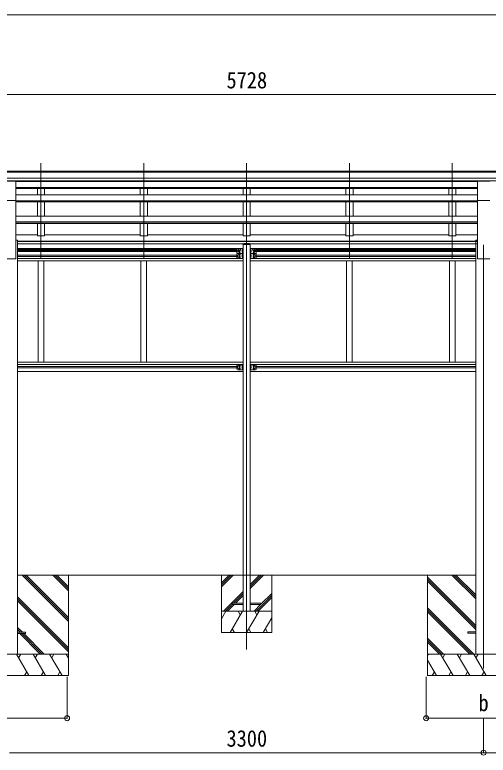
# Model space of a CAD drawing. Units: millimetres at full size, sheet at 1:35. Extents: x -9783 to 9892, y -6828 to 6752.
# Drawn here: x 3601 to 6897, y -1971 to 3185 of the extents above; entities that cross this region are included whole.
import ezdxf
from ezdxf.enums import TextEntityAlignment as Align

# ---------------------------------------------------------------- set-up
doc = ezdxf.new("R2010")
doc.units = ezdxf.units.MM
doc.header["$LTSCALE"] = 35
doc.header["$PDMODE"] = 32
doc.header["$PDSIZE"] = 35
for name, color, linetype, lineweight in [('0-0_0', 7, 'Continuous', 9), ('0-1_本体', 4, 'Continuous', 9), ('0-2_部品', 7, 'Continuous', 9), ('0-8_PARTS2', 2, 'Continuous', 9), ('0-A_寸法', 4, 'Continuous', 9), ('1-0_FRAME', 7, 'Continuous', 9), ('1-1_GLASS', 4, 'Continuous', 9), ('1-7', 7, 'Continuous', 9), ('1-8', 2, 'Continuous', 9)]:
    doc.layers.add(name, color=color, linetype=linetype, lineweight=lineweight)
doc.styles.add('ＭＳ ゴシック', font='')
doc.styles.get('ＭＳ ゴシック').set_extended_font_data('MS Gothic')

msp = doc.modelspace()

# ---------------------------------------------------------------- linework, layer by layer
at = {"layer": '0-0_0'}
for p, q in [((6810.34, -717.27), (3620.34, -717.27)), ((3975.14, -1039.73), (3652.68, -717.27)), ((3975.14, -1025.59), (3666.82, -717.27)), ((3975.14, -1011.45), (3680.96, -717.27)), ((3975.14, -827.6), (3864.81, -717.27)), ((3975.14, -813.46), (3878.95, -717.27)), ((3975.14, -799.32), (3893.1, -717.27)), ((3975.14, -717.27), (3975.14, -1417.27)), ((6475.14, -717.27), (6475.14, -1417.27)), ((6810.34, -883.3), (6644.31, -717.27)), ((6810.34, -869.16), (6658.45, -717.27)), ((6810.34, -855.02), (6672.6, -717.27)), ((6810.34, -1067.15), (6475.14, -731.95)), ((6810.34, -1081.29), (6475.14, -746.1)), ((6810.34, -1095.43), (6475.14, -760.24)), ((3975.14, -1223.58), (3620.34, -868.78)), ((3975.14, -1237.72), (3620.34, -882.93)), ((3975.14, -1251.87), (3620.34, -897.07)), ((6798.33, -1267.27), (6475.14, -944.08)), ((6784.19, -1267.27), (6475.14, -958.23)), ((6770.05, -1267.27), (6475.14, -972.37)), ((3652.2, -1112.77), (3620.34, -1080.92)), ((3638.06, -1112.77), (3620.34, -1095.06)), ((3623.92, -1112.77), (3620.34, -1109.2)), ((3778.42, -1267.27), (3632.92, -1121.77)), ((3792.56, -1267.27), (3647.06, -1121.77)), ((3806.7, -1267.27), (3661.2, -1121.77)), ((6586.2, -1267.27), (6475.14, -1156.22)), ((6572.06, -1267.27), (6475.14, -1170.36)), ((6557.92, -1267.27), (6475.14, -1184.5)), ((3175.14, -1267.27), (3975.14, -1267.27)), ((3699.46, -1417.27), (3612.85, -1267.27)), ((3627.85, -1293.26), (3642.86, -1267.27)), ((3814.93, -1417.27), (3728.32, -1267.27)), ((3743.33, -1293.26), (3758.33, -1267.27)), ((3930.4, -1417.27), (3843.79, -1267.27)), ((3858.79, -1293.25), (3873.79, -1267.27)), ((3975.14, -1294.78), (3959.26, -1267.27)), ((6475.14, -1267.27), (7275.14, -1267.27)), ((6480.97, -1267.27), (6475.14, -1277.37)), ((6653.05, -1417.27), (6566.44, -1267.27)), ((6596.44, -1267.27), (6581.44, -1293.25)), ((6768.52, -1417.27), (6681.91, -1267.27)), ((6696.91, -1293.25), (6711.91, -1267.27)), ((6883.99, -1417.27), (6797.38, -1267.27)), ((6812.38, -1293.25), (6827.39, -1267.27)), ((6537.58, -1417.27), (6475.14, -1309.14)), ((3684.46, -1391.29), (3669.46, -1417.27)), ((3799.93, -1391.29), (3784.93, -1417.27)), ((3915.4, -1391.29), (3900.4, -1417.27)), ((6522.58, -1391.29), (6507.58, -1417.27)), ((6638.05, -1391.29), (6623.05, -1417.27)), ((6753.52, -1391.29), (6738.52, -1417.27)), ((6868.99, -1391.29), (6853.99, -1417.27)), ((3975.14, -1417.27), (3175.14, -1417.27)), ((7275.14, -1417.27), (6475.14, -1417.27))]:
    msp.add_line(p, q, dxfattribs=at)
at = {"layer": '0-1_本体'}
for p, q in [((8072.84, 2095.71), (2367.84, 2095.71)), ((8072.84, 2090.35), (2367.84, 2090.35)), ((8072.84, 2046.83), (2357.84, 2046.83)), ((8072.84, 2029.16), (2357.84, 2029.16)), ((6822.84, 2026.79), (3607.84, 2026.79)), ((6822.84, 2023.83), (3607.84, 2023.83)), ((3758.34, 2026.79), (3758.34, 2023.83)), ((3808.34, 2026.79), (3808.34, 2023.83)), ((4474.34, 2026.79), (4474.34, 2023.83)), ((4524.34, 2026.79), (4524.34, 2023.83)), ((5190.34, 2026.79), (5190.34, 2023.83)), ((5240.34, 2026.79), (5240.34, 2023.83)), ((5906.34, 2026.79), (5906.34, 2023.83)), ((5956.34, 2026.79), (5956.34, 2023.83)), ((6622.34, 2026.79), (6622.34, 2023.83)), ((6672.34, 2026.79), (6672.34, 2023.83)), ((6822.84, 1981.87), (3607.84, 1981.87)), ((6822.84, 1980.18), (3607.84, 1980.18)), ((6822.84, 1976.39), (3607.84, 1976.39)), ((3758.34, 1976.39), (3758.34, 1930.97)), ((3808.34, 1976.39), (3808.34, 1930.97)), ((4474.34, 1976.39), (4474.34, 1930.97)), ((4524.34, 1976.39), (4524.34, 1930.97)), ((5190.34, 1976.39), (5190.34, 1930.97)), ((5240.34, 1976.39), (5240.34, 1930.97)), ((5906.34, 1976.39), (5906.34, 1930.97)), ((5956.34, 1976.39), (5956.34, 1930.97)), ((6622.34, 1976.39), (6622.34, 1930.97)), ((6672.34, 1976.39), (6672.34, 1930.97)), ((6822.84, 1930.97), (3607.84, 1930.97)), ((3607.84, 1486.18), (3607.84, 1893.13)), ((6822.84, 1890.39), (3607.84, 1890.39)), ((6822.84, 1888.7), (3607.84, 1888.7)), ((6822.84, 1881.83), (3607.84, 1881.83)), ((3758.34, 1881.83), (3758.34, 1782.73)), ((3808.34, 1881.83), (3808.34, 1782.73)), ((4474.34, 1881.83), (4474.34, 1782.73)), ((4524.34, 1881.83), (4524.34, 1782.73)), ((5190.34, 1881.83), (5190.34, 1782.73)), ((5240.34, 1881.83), (5240.34, 1782.73)), ((5906.34, 1881.83), (5906.34, 1782.73)), ((5956.34, 1881.83), (5956.34, 1782.73)), ((6622.34, 1881.83), (6622.34, 1782.73)), ((6672.34, 1881.83), (6672.34, 1782.73)), ((6822.84, 1486.18), (6822.84, 1893.13)), ((6822.84, 1782.73), (3607.84, 1782.73)), ((6822.84, 1743.59), (3607.84, 1743.59)), ((6822.84, 1741.92), (3607.84, 1741.92)), ((6822.84, 1732.28), (3607.84, 1732.28)), ((3808.34, 1732.28), (3808.34, 1646.78)), ((4524.34, 1732.28), (4524.34, 1646.78)), ((5240.34, 1732.28), (5240.34, 1646.78)), ((5956.34, 1732.28), (5956.34, 1646.78)), ((6672.34, 1732.28), (6672.34, 1646.78)), ((3758.34, 1651.99), (3607.84, 1651.99)), ((4474.34, 1651.99), (3808.34, 1651.99)), ((5190.34, 1651.99), (4524.34, 1651.99)), ((5906.34, 1651.99), (5240.34, 1651.99)), ((6622.34, 1651.99), (5956.34, 1651.99)), ((6822.84, 1651.99), (6672.34, 1651.99)), ((3620.34, 1616.18), (3607.84, 1616.18)), ((3620.34, 1616.18), (3620.34, -1263.82)), ((6822.84, 1607.69), (3620.34, 1607.69)), ((6822.84, 1606.31), (3620.34, 1606.31)), ((6810.34, 1616.18), (6810.34, -1263.82)), ((6822.84, 1616.18), (6810.34, 1616.18)), ((6822.84, 1589.13), (3620.34, 1589.13)), ((3607.84, 1486.18), (3522.84, 1486.18)), ((6907.84, 1486.18), (6822.84, 1486.18))]:
    msp.add_line(p, q, dxfattribs=at)
for points in [[(3758.34, 1732.28), (3758.34, 1646.78), (3808.34, 1646.78)], [(4474.34, 1732.28), (4474.34, 1646.78), (4524.34, 1646.78)], [(5190.34, 1732.28), (5190.34, 1646.78), (5240.34, 1646.78)], [(5906.34, 1732.28), (5906.34, 1646.78), (5956.34, 1646.78)], [(6622.34, 1732.28), (6622.34, 1646.78), (6672.34, 1646.78)]]:
    msp.add_lwpolyline(points, dxfattribs=at)
at = {"layer": '0-2_部品'}
for p, q in [((3522.84, 2027.28), (3607.84, 2027.28)), ((3607.84, 1893.13), (3607.84, 2027.28)), ((6822.84, 2027.28), (6907.84, 2027.28)), ((6822.84, 1893.13), (6822.84, 2027.28)), ((3522.84, 1893.13), (3607.84, 1893.13)), ((6822.84, 1893.13), (6907.84, 1893.13))]:
    msp.add_line(p, q, dxfattribs=at)
at = {"layer": '0-2_部品', "color": 4}
for p, q in [((3675.14, -1113.79), (3620.34, -1113.79)), ((6755.54, -1112.77), (6755.54, -1121.77)), ((6810.34, -1112.77), (6755.54, -1112.77)), ((6810.34, -1121.77), (6755.54, -1121.77))]:
    msp.add_line(p, q, dxfattribs=at)
msp.add_lwpolyline([(3675.14, -1113.79), (3675.14, -1122.79), (3620.34, -1122.79)], dxfattribs=at)
at = {"layer": '0-8_PARTS2'}
for p, q in [((3783.34, 1488.93), (3783.34, 2151.46)), ((4499.34, 1488.93), (4499.34, 2151.46)), ((5215.34, 1488.93), (5215.34, 2151.46)), ((5931.34, 1488.93), (5931.34, 2151.46)), ((6647.34, 1488.93), (6647.34, 2151.46)), ((6865.34, 1582.73), (6865.34, -1367.27))]:
    msp.add_line(p, q, dxfattribs=at)
at = {"layer": '0-A_寸法', "color": 6}
for p, q in [((-3396.66, 3185.28), (8099.34, 3185.28)), ((2351.34, 2631.08), (8079.34, 2631.08)), ((3965.34, -1713.66), (3965.34, -1424.69)), ((6465.34, -1713.66), (6465.34, -1424.69)), ((3165.34, -1713.66), (3965.34, -1713.66)), ((6465.34, -1713.66), (7265.34, -1713.66)), ((6865.34, -1953.64), (6865.34, -1713.66)), ((3565.34, -1953.64), (6865.34, -1953.64)), ((8099.34, -1953.64), (6865.34, -1953.64))]:
    msp.add_line(p, q, dxfattribs=at)
for p in [(3965.34, -1713.66), (6465.34, -1713.66), (6865.34, -1953.64)]:
    msp.add_point(p, dxfattribs=at)
at = {"layer": '1-0_FRAME'}
for p, q in [((5040.34, -717.27), (5040.34, -1117.27)), ((5040.34, -769.62), (5092.69, -717.27)), ((5040.34, -783.76), (5106.83, -717.27)), ((5040.34, -797.91), (5120.97, -717.27)), ((5240.34, -810.04), (5333.11, -717.27)), ((5240.34, -795.9), (5318.97, -717.27)), ((5240.34, -781.75), (5304.82, -717.27)), ((5390.34, -1117.27), (5390.34, -717.27)), ((5054.82, -967.27), (5190.34, -831.75)), ((5122.96, -913.27), (5190.34, -845.9)), ((5137.11, -913.27), (5190.34, -860.04)), ((5281.1, -967.27), (5390.34, -858.03)), ((5295.24, -967.27), (5390.34, -872.17)), ((5315.34, -918.89), (5390.34, -843.89)), ((5068.96, -967.27), (5115.34, -920.9)), ((5083.1, -967.27), (5129.11, -921.27)), ((5266.95, -967.27), (5312.95, -921.27)), ((5040.34, -1020.39), (5071.01, -967.27)), ((5040.34, -967.27), (5390.34, -967.27)), ((5099.88, -1117.27), (5186.48, -967.27)), ((5171.48, -993.26), (5156.48, -967.27)), ((5215.35, -1117.27), (5301.95, -967.27)), ((5286.95, -993.26), (5271.95, -967.27)), ((5330.82, -1117.27), (5390.34, -1014.17)), ((5040.34, -1117.27), (5390.34, -1117.27)), ((5114.87, -1091.3), (5129.87, -1117.27)), ((5230.35, -1091.29), (5245.35, -1117.27)), ((5345.82, -1091.29), (5360.81, -1117.27))]:
    msp.add_line(p, q, dxfattribs=at)
at = {"layer": '1-1_GLASS'}
for p, q in [((3620.34, 1557.62), (5150.34, 1557.62)), ((3620.34, 1554.12), (5148.37, 1554.12)), ((5283.13, 1557.62), (6810.34, 1557.62)), ((5285.13, 1554.12), (6810.34, 1554.12)), ((3620.34, 1545.12), (5148.34, 1545.12)), ((3620.34, 1541.62), (5148.34, 1541.62)), ((5148.34, 1536.62), (3620.34, 1536.62)), ((3620.34, 1510.62), (5148.34, 1510.62)), ((3620.34, 1501.62), (5148.34, 1501.62)), ((5285.13, 1545.12), (6810.34, 1545.12)), ((5285.13, 1541.62), (6810.34, 1541.62)), ((6810.34, 1536.62), (5285.13, 1536.62)), ((5285.13, 1510.62), (6810.34, 1510.62)), ((5285.13, 1501.62), (6810.34, 1501.62)), ((3620.34, 1488.12), (5190.34, 1488.12)), ((3620.34, 1472.12), (5190.34, 1472.12)), ((3763.34, 1472.12), (3763.34, 765.12)), ((3803.34, 1472.12), (3803.34, 765.12)), ((4479.34, 1472.12), (4479.34, 765.12)), ((4519.34, 1472.12), (4519.34, 765.12)), ((5243.13, 1488.12), (6810.34, 1488.12)), ((5243.13, 1472.12), (6810.34, 1472.12)), ((5911.34, 1472.61), (5911.34, 765.12)), ((5951.34, 1472.61), (5951.34, 765.12)), ((6627.34, 1472.61), (6627.34, 765.12)), ((6667.34, 1472.61), (6667.34, 765.12)), ((3620.34, 765.12), (5193.13, 765.12)), ((3620.34, 749.12), (5193.13, 749.12)), ((3620.34, 735.62), (5151.13, 735.62)), ((3620.34, 726.62), (5151.13, 726.62)), ((5243.13, 765.12), (6810.34, 765.12)), ((5243.13, 749.12), (6810.34, 749.12)), ((5285.13, 735.62), (6810.34, 735.62)), ((5285.13, 726.62), (6810.34, 726.62)), ((3620.34, 700.62), (5193.13, 700.62)), ((5243.13, 700.62), (6810.34, 700.62))]:
    msp.add_line(p, q, dxfattribs=at)
at = {"layer": '1-7'}
for p, q in [((5148.34, 1553.62), (5148.34, 1528.62)), ((5153.34, 1558.62), (5190.34, 1558.62)), ((5187.34, 1554.12), (5186.54, 1553.97)), ((5187.84, 1558.62), (5187.84, 1523.62)), ((5189.84, 1587.58), (5189.84, 1586.08)), ((5240.84, 1586.08), (5189.84, 1586.08)), ((5190.34, 1558.62), (5190.34, 1523.62)), ((5239.34, 1589.08), (5191.34, 1589.08)), ((5195.34, 1592.89), (5235.34, 1592.89)), ((5240.34, 1558.62), (5240.34, 1523.62)), ((5277.34, 1558.62), (5240.34, 1558.62)), ((5240.84, 1587.58), (5240.84, 1586.08)), ((5242.84, 1558.62), (5242.84, 1523.62)), ((5243.34, 1554.12), (5244.14, 1553.97)), ((5282.34, 1553.62), (5282.34, 1528.62)), ((5148.34, 1518.62), (5148.34, 1493.62)), ((5153.34, 1523.62), (5190.34, 1523.62)), ((5187.84, 1541.12), (5180.84, 1541.12)), ((5187.84, 1506.12), (5180.84, 1506.12)), ((5187.34, 1546.12), (5186.54, 1546.26)), ((5187.34, 1536.12), (5186.54, 1535.97)), ((5187.34, 1528.12), (5186.54, 1528.26)), ((5187.34, 1519.12), (5186.54, 1518.97)), ((5187.34, 1511.12), (5186.54, 1511.26)), ((5187.34, 1501.12), (5186.54, 1500.97)), ((5187.34, 1546.12), (5187.84, 1546.2)), ((5187.34, 1528.12), (5187.84, 1528.2)), ((5187.34, 1511.12), (5187.84, 1511.2)), ((5187.84, 1523.62), (5187.84, 1488.62)), ((5277.34, 1523.62), (5240.34, 1523.62)), ((5243.34, 1546.12), (5242.84, 1546.2)), ((5242.84, 1541.12), (5249.84, 1541.12)), ((5243.34, 1528.12), (5242.84, 1528.2)), ((5242.84, 1523.62), (5242.84, 1488.62)), ((5243.34, 1511.12), (5242.84, 1511.2)), ((5242.84, 1506.12), (5249.84, 1506.12)), ((5243.34, 1546.12), (5244.14, 1546.26)), ((5243.34, 1536.12), (5244.14, 1535.97)), ((5243.34, 1528.12), (5244.14, 1528.26)), ((5243.34, 1519.12), (5244.14, 1518.97)), ((5243.34, 1511.12), (5244.14, 1511.26)), ((5243.34, 1501.12), (5244.14, 1500.97)), ((5282.34, 1518.62), (5282.34, 1493.62)), ((5153.34, 1488.62), (5190.34, 1488.62)), ((5187.34, 1493.12), (5186.54, 1493.26)), ((5187.34, 1493.12), (5187.84, 1493.2)), ((5277.34, 1488.62), (5240.34, 1488.62)), ((5243.34, 1493.12), (5242.84, 1493.2)), ((5243.34, 1493.12), (5244.14, 1493.26)), ((5148.34, 743.62), (5148.34, 718.62)), ((5153.34, 748.62), (5190.34, 748.62)), ((5187.84, 731.12), (5180.84, 731.12)), ((5187.34, 744.12), (5186.54, 743.97)), ((5187.34, 736.12), (5186.54, 736.26)), ((5187.34, 726.12), (5186.54, 725.97)), ((5187.34, 736.12), (5187.84, 736.2)), ((5187.84, 748.62), (5187.84, 713.62)), ((5190.34, 748.62), (5190.34, 713.62)), ((5240.34, 748.62), (5240.34, 713.62)), ((5277.34, 748.62), (5240.34, 748.62)), ((5242.84, 748.62), (5242.84, 713.62)), ((5243.34, 736.12), (5242.84, 736.2)), ((5242.84, 731.12), (5249.84, 731.12)), ((5243.34, 744.12), (5244.14, 743.97)), ((5243.34, 736.12), (5244.14, 736.26)), ((5243.34, 726.12), (5244.14, 725.97)), ((5282.34, 743.62), (5282.34, 718.62)), ((5153.34, 713.62), (5190.34, 713.62)), ((5187.34, 718.12), (5186.54, 718.26)), ((5187.34, 718.12), (5187.84, 718.2)), ((5277.34, 713.62), (5240.34, 713.62)), ((5243.34, 718.12), (5242.84, 718.2)), ((5243.34, 718.12), (5244.14, 718.26))]:
    msp.add_line(p, q, dxfattribs=at)
at = {"layer": '1-7', "color": 4}
for p, q in [((5190.34, 1586.08), (5190.34, -967.27)), ((5240.34, 1586.08), (5240.34, -967.27)), ((5190.34, -921.27), (5115.34, -921.27)), ((5240.34, -913.27), (5315.34, -913.27))]:
    msp.add_line(p, q, dxfattribs=at)
at = {"layer": '1-7'}
for points in [[(5165.34, 1542.11), (5171.84, 1545.86), (5171.84, 1553.37), (5165.34, 1557.12), (5158.84, 1553.37), (5158.84, 1545.86)], [(5265.34, 1542.11), (5258.84, 1545.86), (5258.84, 1553.37), (5265.34, 1557.12), (5271.84, 1553.37), (5271.84, 1545.86)], [(5158.34, 1498.61), (5164.84, 1502.36), (5164.84, 1509.87), (5158.34, 1513.62), (5151.84, 1509.87), (5151.84, 1502.36)], [(5272.34, 1498.61), (5265.84, 1502.36), (5265.84, 1509.87), (5272.34, 1513.62), (5278.84, 1509.87), (5278.84, 1502.36)], [(5158.34, 723.61), (5164.84, 727.36), (5164.84, 734.87), (5158.34, 738.62), (5151.84, 734.87), (5151.84, 727.36)], [(5272.34, 723.61), (5265.84, 727.36), (5265.84, 734.87), (5272.34, 738.62), (5278.84, 734.87), (5278.84, 727.36)]]:
    msp.add_lwpolyline(points, close=True, dxfattribs=at)
for points in [[(5188.23, 1550.12), (5187.6, 1551.3), (5185.36, 1552.42)], [(5188.23, 1550.12), (5187.6, 1548.93), (5185.36, 1547.82)], [(5187.34, 1546.12), (5187.34, 1554.12), (5187.84, 1554.03), (5187.84, 1546.2)], [(5242.46, 1550.12), (5243.09, 1551.3), (5245.32, 1552.42)], [(5242.46, 1550.12), (5243.09, 1548.93), (5245.32, 1547.82)], [(5243.34, 1546.12), (5243.34, 1554.12), (5242.84, 1554.03), (5242.84, 1546.2)], [(5153.34, 1523.62), (5190.34, 1523.62), (5190.34, 1488.62)], [(5187.84, 1546.12), (5180.84, 1541.12), (5187.84, 1536.12)], [(5187.84, 1511.12), (5180.84, 1506.12), (5187.84, 1501.12)], [(5188.23, 1532.12), (5187.6, 1533.3), (5185.36, 1534.42)], [(5188.23, 1532.12), (5187.6, 1530.93), (5185.36, 1529.82)], [(5188.23, 1515.12), (5187.6, 1516.3), (5185.36, 1517.42)], [(5188.23, 1515.12), (5187.6, 1513.93), (5185.36, 1512.82)], [(5188.23, 1497.12), (5187.6, 1498.3), (5185.36, 1499.42)], [(5188.23, 1497.12), (5187.6, 1495.93), (5185.36, 1494.82)], [(5187.34, 1528.12), (5187.34, 1536.12), (5187.84, 1536.03), (5187.84, 1528.2)], [(5187.34, 1511.12), (5187.34, 1519.12), (5187.84, 1519.03), (5187.84, 1511.2)], [(5187.34, 1493.12), (5187.34, 1501.12), (5187.84, 1501.03), (5187.84, 1493.2)], [(5277.34, 1523.62), (5240.34, 1523.62), (5240.34, 1488.62)], [(5242.46, 1532.12), (5243.09, 1533.3), (5245.32, 1534.42)], [(5242.46, 1532.12), (5243.09, 1530.93), (5245.32, 1529.82)], [(5242.46, 1515.12), (5243.09, 1516.3), (5245.32, 1517.42)], [(5242.46, 1515.12), (5243.09, 1513.93), (5245.32, 1512.82)], [(5242.46, 1497.12), (5243.09, 1498.3), (5245.32, 1499.42)], [(5242.46, 1497.12), (5243.09, 1495.93), (5245.32, 1494.82)], [(5242.84, 1546.12), (5249.84, 1541.12), (5242.84, 1536.12)], [(5243.34, 1528.12), (5243.34, 1536.12), (5242.84, 1536.03), (5242.84, 1528.2)], [(5243.34, 1511.12), (5243.34, 1519.12), (5242.84, 1519.03), (5242.84, 1511.2)], [(5242.84, 1511.12), (5249.84, 1506.12), (5242.84, 1501.12)], [(5243.34, 1493.12), (5243.34, 1501.12), (5242.84, 1501.03), (5242.84, 1493.2)], [(5187.84, 736.12), (5180.84, 731.12), (5187.84, 726.12)], [(5188.23, 740.12), (5187.6, 741.3), (5185.36, 742.42)], [(5188.23, 740.12), (5187.6, 738.93), (5185.36, 737.82)], [(5188.23, 722.12), (5187.6, 723.3), (5185.36, 724.42)], [(5188.23, 722.12), (5187.6, 720.93), (5185.36, 719.82)], [(5187.34, 736.12), (5187.34, 744.12), (5187.84, 744.03), (5187.84, 736.2)], [(5187.34, 718.12), (5187.34, 726.12), (5187.84, 726.03), (5187.84, 718.2)], [(5242.46, 740.12), (5243.09, 741.3), (5245.32, 742.42)], [(5242.46, 740.12), (5243.09, 738.93), (5245.32, 737.82)], [(5242.46, 722.12), (5243.09, 723.3), (5245.32, 724.42)], [(5242.46, 722.12), (5243.09, 720.93), (5245.32, 719.82)], [(5243.34, 736.12), (5243.34, 744.12), (5242.84, 744.03), (5242.84, 736.2)], [(5242.84, 736.12), (5249.84, 731.12), (5242.84, 726.12)], [(5243.34, 718.12), (5243.34, 726.12), (5242.84, 726.03), (5242.84, 718.2)]]:
    msp.add_lwpolyline(points, dxfattribs=at)
at = {"layer": '1-7', "color": 4}
for points in [[(5115.34, -921.27), (5115.34, -913.27), (5190.34, -913.27)], [(5315.34, -913.27), (5315.34, -921.27), (5240.34, -921.27)]]:
    msp.add_lwpolyline(points, dxfattribs=at)
at = {"layer": '1-7'}
for centre, radius in [((5165.34, 1549.62), 8.5), ((5165.34, 1549.62), 7.5), ((5165.34, 1549.62), 6.5), ((5265.34, 1549.62), 8.5), ((5265.34, 1549.62), 7.5), ((5265.34, 1549.62), 6.5), ((5158.34, 1506.12), 8.5), ((5158.34, 1506.12), 7.5), ((5158.34, 1506.12), 6.5), ((5165.34, 1532.62), 4.25), ((5265.34, 1532.62), 4.25), ((5272.34, 1506.12), 8.5), ((5272.34, 1506.12), 7.5), ((5272.34, 1506.12), 6.5), ((5158.34, 731.12), 8.5), ((5158.34, 731.12), 7.5), ((5158.34, 731.12), 6.5), ((5272.34, 731.12), 8.5), ((5272.34, 731.12), 7.5), ((5272.34, 731.12), 6.5)]:
    msp.add_circle(centre, radius, dxfattribs=at)
for centre, radius, start, end in [((5153.34, 1553.62), 5, 90, 180), ((5191.44, 1550.12), 6.5, 147.94412, 212.05588), ((5186.7, 1553.09), 0.9, 100, 147.94412), ((5191.34, 1587.58), 1.5, 90, 180), ((5239.34, 1587.58), 1.5, 0, 90), ((5243.99, 1553.09), 0.9, 32.05588, 80), ((5239.24, 1550.12), 6.5, 327.94412, 32.05588), ((5277.34, 1553.62), 5, 0, 90), ((5153.34, 1528.62), 5, 180, 270), ((5153.34, 1518.62), 5, 90, 180), ((5158.34, 1541.12), 4.25, 94.76077, 6.29431), ((5165.34, 1514.62), 4.25, 274.76077, 186.29431), ((5165.34, 1497.62), 4.25, 173.70569, 85.23923), ((5191.44, 1532.12), 6.5, 147.94412, 212.05588), ((5191.44, 1515.12), 6.5, 147.94412, 212.05588), ((5191.44, 1497.12), 6.5, 147.94412, 212.05588), ((5186.7, 1547.14), 0.9, 212.05588, 260), ((5186.7, 1535.09), 0.9, 100, 147.94412), ((5186.7, 1529.14), 0.9, 212.05588, 260), ((5186.7, 1518.09), 0.9, 100, 147.94412), ((5186.7, 1512.14), 0.9, 212.05588, 260), ((5186.7, 1500.09), 0.9, 100, 147.94412), ((5243.99, 1547.14), 0.9, 280, 327.94412), ((5243.99, 1535.09), 0.9, 32.05588, 80), ((5243.99, 1529.14), 0.9, 280, 327.94412), ((5243.99, 1518.09), 0.9, 32.05588, 80), ((5243.99, 1512.14), 0.9, 280, 327.94412), ((5243.99, 1500.09), 0.9, 32.05588, 80), ((5239.24, 1532.12), 6.5, 327.94412, 32.05588), ((5239.24, 1515.12), 6.5, 327.94412, 32.05588), ((5239.24, 1497.12), 6.5, 327.94412, 32.05588), ((5265.34, 1514.62), 4.25, 353.70569, 265.23923), ((5265.34, 1497.62), 4.25, 94.76077, 6.29431), ((5272.34, 1541.12), 4.25, 173.70569, 85.23923), ((5277.34, 1528.62), 5, 270, 0), ((5277.34, 1518.62), 5, 0, 90), ((5153.34, 1493.62), 5, 180, 270), ((5186.7, 1494.14), 0.9, 212.05588, 260), ((5243.99, 1494.14), 0.9, 280, 327.94412), ((5277.34, 1493.62), 5, 270, 0), ((5153.34, 743.62), 5, 90, 180), ((5165.34, 739.62), 4.25, 274.76077, 186.29431), ((5165.34, 722.62), 4.25, 173.70569, 85.23923), ((5191.44, 740.12), 6.5, 147.94412, 212.05588), ((5191.44, 722.12), 6.5, 147.94412, 212.05588), ((5186.7, 743.09), 0.9, 100, 147.94412), ((5186.7, 737.14), 0.9, 212.05588, 260), ((5186.7, 725.09), 0.9, 100, 147.94412), ((5243.99, 743.09), 0.9, 32.05588, 80), ((5243.99, 737.14), 0.9, 280, 327.94412), ((5243.99, 725.09), 0.9, 32.05588, 80), ((5239.24, 740.12), 6.5, 327.94412, 32.05588), ((5239.24, 722.12), 6.5, 327.94412, 32.05588), ((5265.34, 739.62), 4.25, 353.70569, 265.23923), ((5265.34, 722.62), 4.25, 94.76077, 6.29431), ((5277.34, 743.62), 5, 0, 90), ((5153.34, 718.62), 5, 180, 270), ((5186.7, 719.14), 0.9, 212.05588, 260), ((5243.99, 719.14), 0.9, 280, 327.94412), ((5277.34, 718.62), 5, 270, 0)]:
    msp.add_arc(centre, radius, start, end, dxfattribs=at)
at = {"layer": '1-8'}
msp.add_line((5215.34, 1601.86), (5215.34, -1234.88), dxfattribs=at)

# ---------------------------------------------------------------- texts
at = {"layer": '0-A_寸法', "color": 7, "style": 'ＭＳ ゴシック', "width": 0.9}
for s, p in [('5728', (5075.34, 2638.08)), ('b', (6830.34, -1699.29)), ('3300', (5075.34, -1946.64))]:
    msp.add_text(s, height=115.5, dxfattribs=at).set_placement(p, align=Align.BOTTOM_LEFT)

doc.saveas('drawing.dxf')
